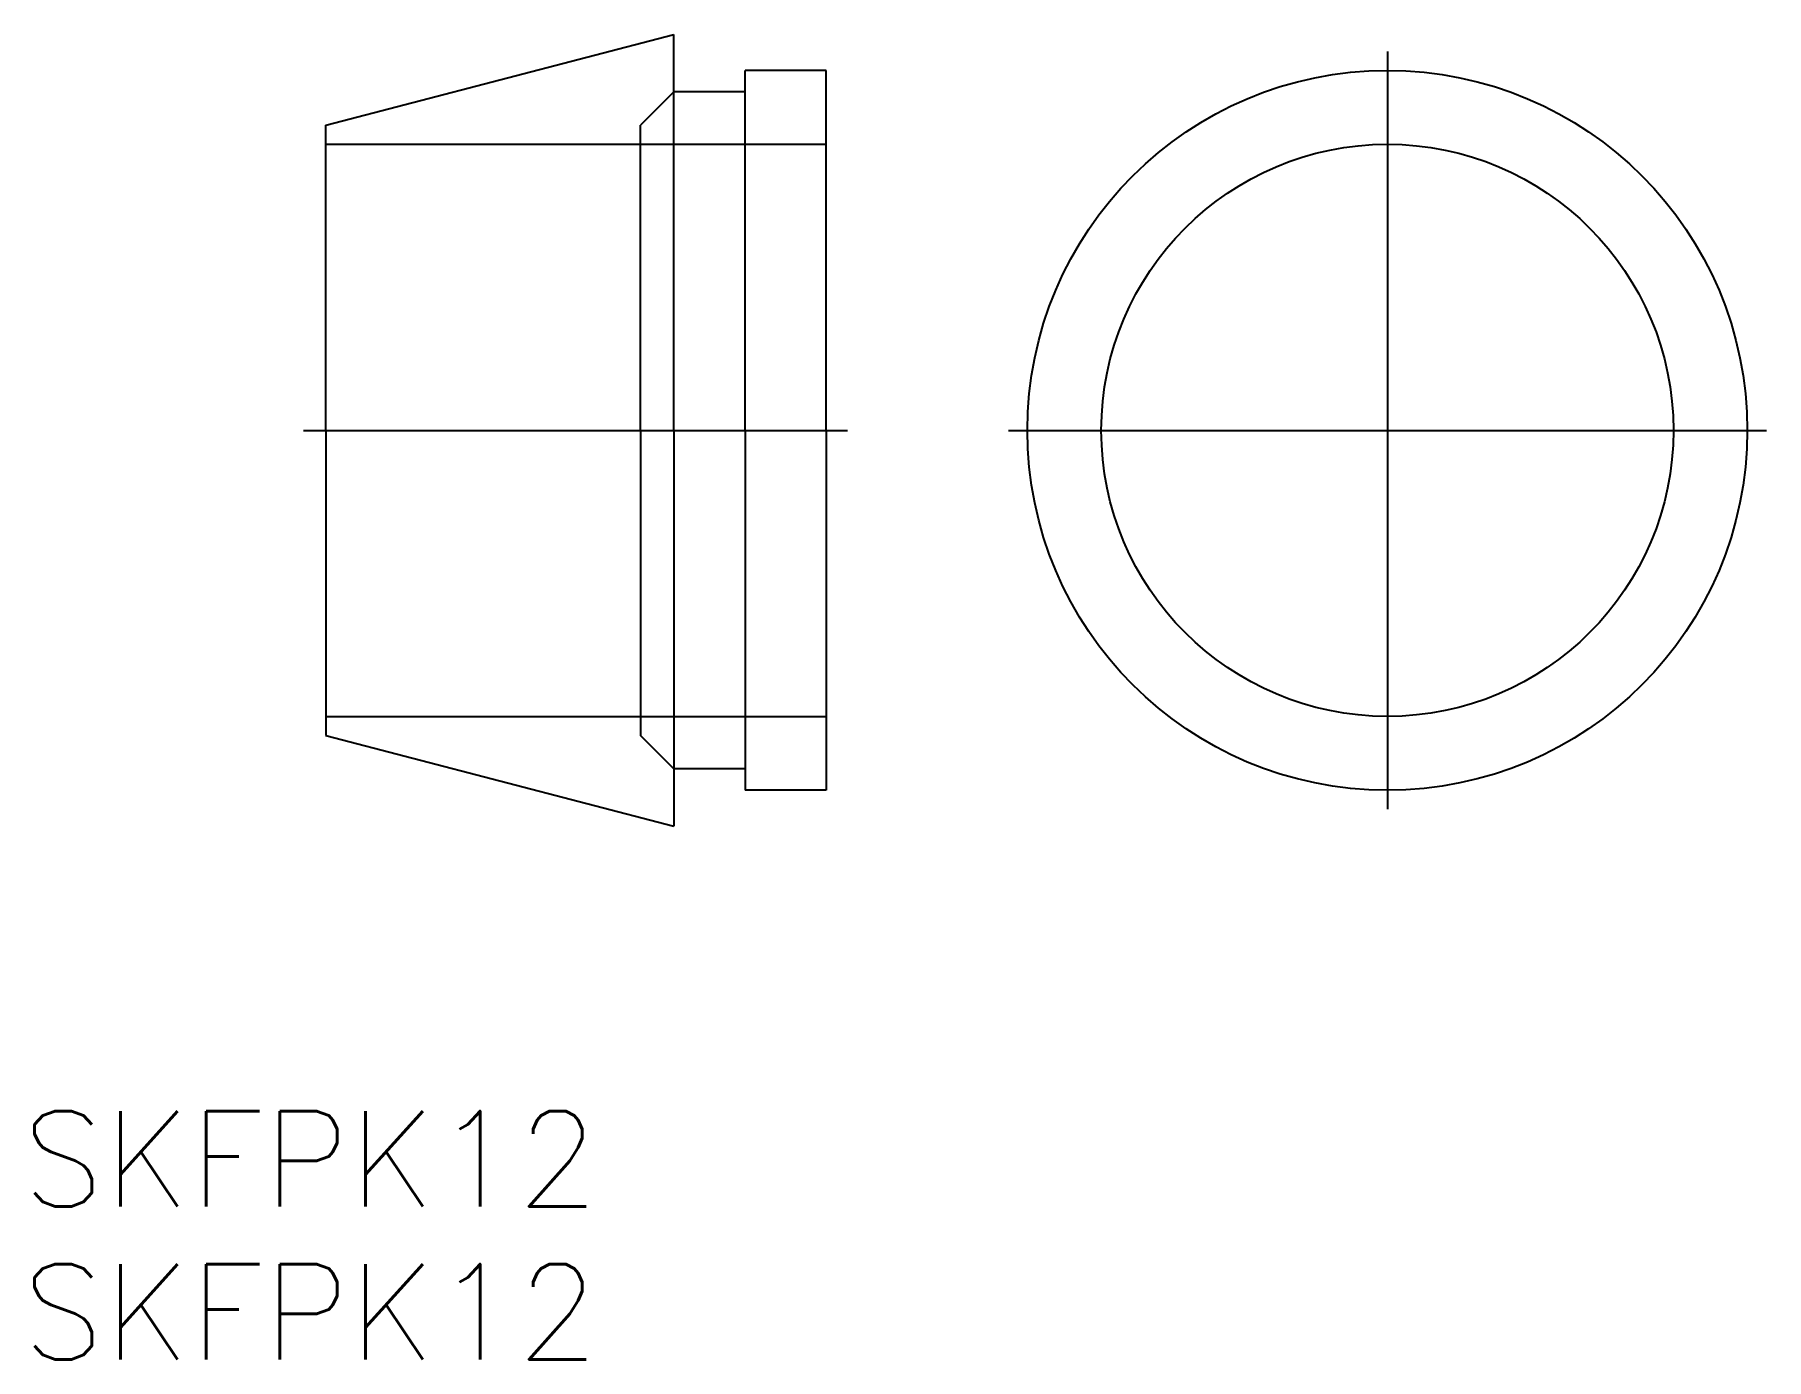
# Model space of a CAD drawing. Extents: x -2.3 to 34, y -14.6 to 13.2.
import ezdxf

# ---------------------------------------------------------------- set-up
doc = ezdxf.new("R2010")
doc.units = 0
doc.linetypes.add('CENTER', pattern=[50.8, 31.75, -6.35, 6.35, -6.35])
doc.linetypes.add('DASHED', pattern=[19.05, 12.7, -6.35])
doc.layers.get('0').update_dxf_attribs({"linetype": 'CONTINUOUS'})
doc.layers.add('CENTER', color=1, linetype='CENTER')
doc.styles.get("Standard").update_dxf_attribs({"font": 'txt.shx', "bigfont": '@extfont2.shx'})

msp = doc.modelspace()

# ---------------------------------------------------------------- linework, layer by layer
at = {"color": 7, "linetype": 'CONTINUOUS'}
for p, q in [((3.761, 11.3), (11.061, 13.2)), ((11.061, 4.9), (11.061, 13.2)), ((12.561, 4.9), (12.561, 12.45)), ((14.261, 12.45), (12.561, 12.45)), ((14.261, 4.9), (14.261, 12.45)), ((12.561, 12), (11.061, 12)), ((3.761, 4.9), (3.761, 11.3)), ((3.761, 4.9), (3.761, -1.5)), ((11.061, 4.9), (11.061, -3.4)), ((12.561, 4.9), (12.561, -2.65)), ((14.261, 4.9), (14.261, -2.65)), ((3.761, -1.5), (11.061, -3.4)), ((12.561, -2.2), (11.061, -2.2)), ((14.261, -2.65), (12.561, -2.65))]:
    msp.add_line(p, q, dxfattribs=at)
at = {"color": 3, "linetype": 'DASHED'}
for p, q in [((11.061, 12), (10.361, 11.3)), ((10.361, 4.9), (10.361, 11.3)), ((3.761, 10.9), (11.061, 10.9)), ((10.361, 10.9), (14.261, 10.9)), ((10.361, 4.9), (10.361, -1.5)), ((3.761, -1.1), (11.061, -1.1)), ((10.361, -1.1), (14.261, -1.1)), ((11.061, -2.2), (10.361, -1.5))]:
    msp.add_line(p, q, dxfattribs=at)
at = {"color": 7, "linetype": 'CONTINUOUS'}
for radius in [7.55, 6]:
    msp.add_circle((26.03, 4.9), radius, dxfattribs=at)
at = {"layer": 'CENTER', "color": 1, "linetype": 'CENTER'}
for p, q in [((26.03, 12.849), (26.03, -3.049)), ((3.296, 4.9), (14.705, 4.9)), ((18.081, 4.9), (33.98, 4.9))]:
    msp.add_line(p, q, dxfattribs=at)

# ---------------------------------------------------------------- texts
at = {"color": 7, "linetype": 'CONTINUOUS'}
for p in [(-2.602, -11.377), (-2.602, -14.586)]:
    msp.add_text('SKFPK12', height=2, dxfattribs=at).set_placement(p)

doc.saveas('drawing.dxf')
